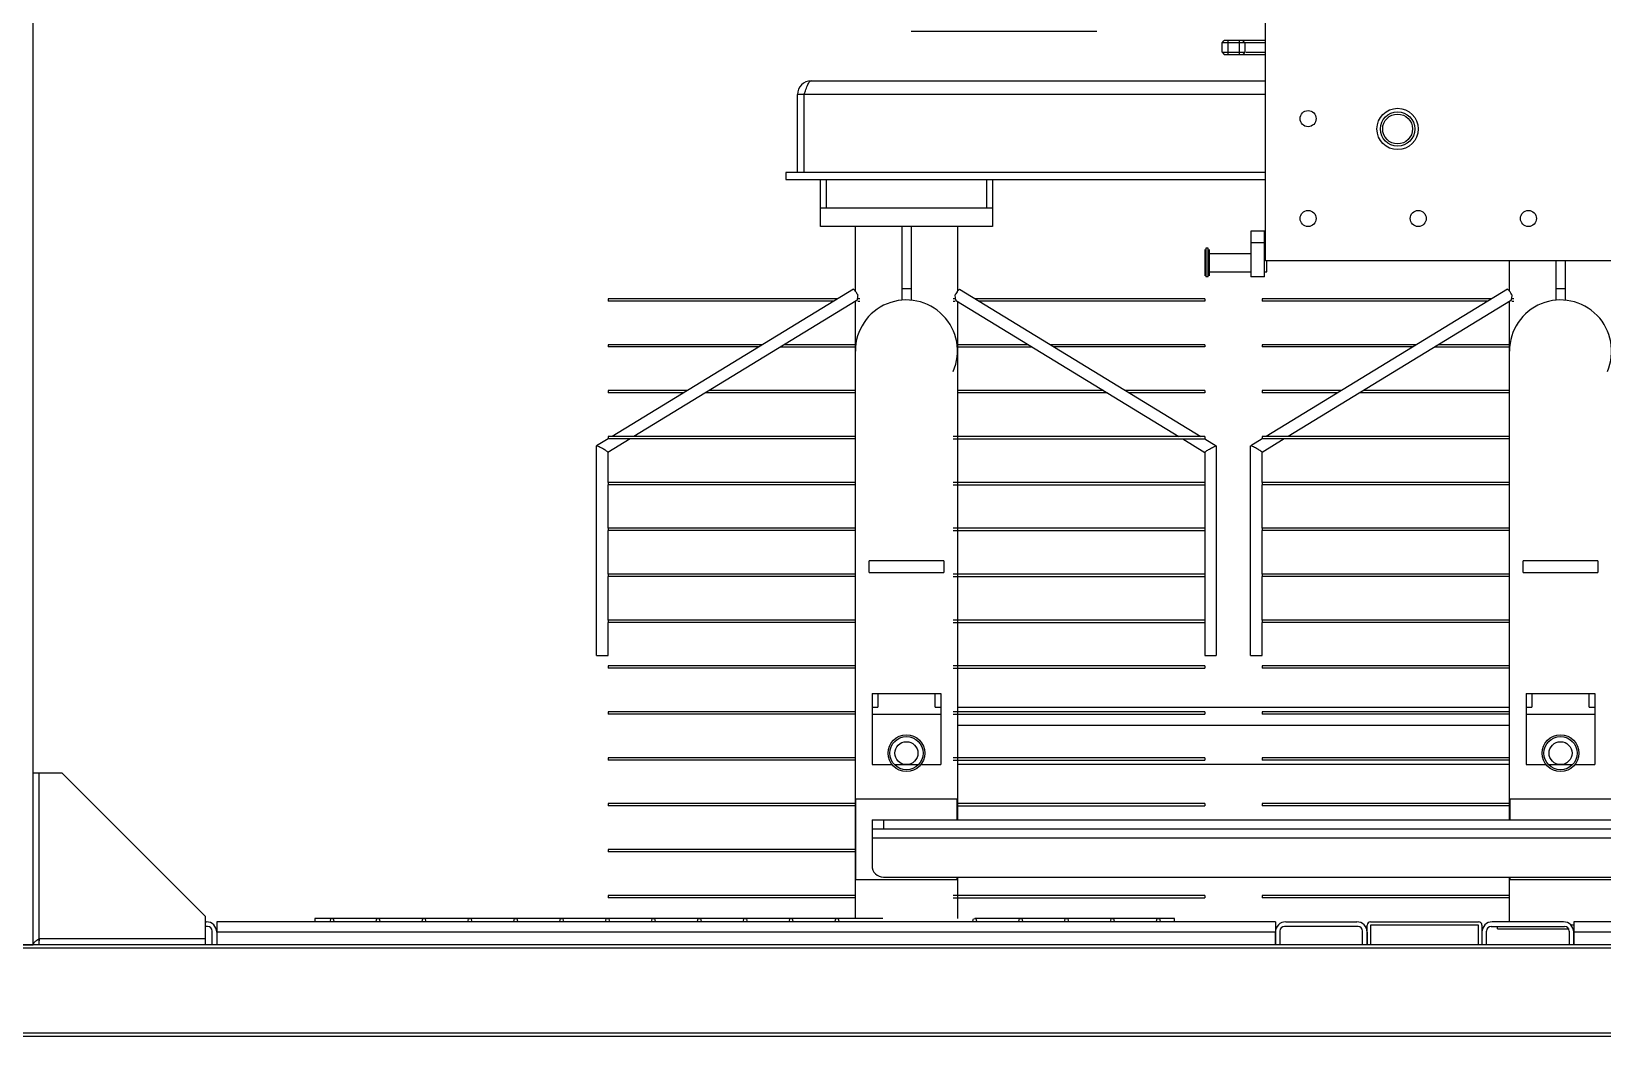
# Model space of a CAD drawing. Header units: millimetres. Extents: x 32496 to 166256, y 3504 to 23939.
# Drawn here: x 43120 to 44489, y 19732 to 20608 of the extents above; entities that cross this region are included whole.
import ezdxf

# ---------------------------------------------------------------- set-up
doc = ezdxf.new("R2010")
doc.units = ezdxf.units.MM
for name, color, linetype in [('4215-Q0001_0', 7, 'Continuous'), ('FG-S100X100-2068_0', 7, 'Continuous'), ('FG-S100X100-2232_0', 7, 'Continuous'), ('FG-S80-40-2519_0', 7, 'Continuous'), ('FG-S80-40-922_5_0', 7, 'Continuous'), ('S04S0230_0', 7, 'Continuous'), ('YBM-26-03_3_0', 7, 'Continuous'), ('变压器模型_1__0', 7, 'Continuous')]:
    doc.layers.add(name, color=color, linetype=linetype)

msp = doc.modelspace()

# ---------------------------------------------------------------- linework, layer by layer
at = {"layer": '4215-Q0001_0', "color": 7, "linetype": 'Continuous'}
for p, q in [((43121.64, 19961.888), (43146.64, 19961.888)), ((43271.64, 19836.888), (43146.64, 19961.888)), ((43271.64, 19836.888), (43271.64, 19811.888)), ((43126.749, 19817.03), (43126.639, 19816.96)), ((43126.84, 19817.088), (43126.749, 19817.03)), ((43126.84, 19811.888), (43126.84, 19817.088))]:
    msp.add_line(p, q, dxfattribs=at)
at = {"layer": '4215-Q0001_0', "color": 9, "linetype": 'Continuous'}
for p, q in [((43126.84, 19817.088), (43126.84, 19961.888)), ((43271.64, 19817.088), (43126.84, 19817.088))]:
    msp.add_line(p, q, dxfattribs=at)
at = {"layer": '4215-Q0001_0', "color": 7, "linetype": 'Continuous'}
for points, knots in [([(43126.639, 19816.96), (43125.99, 19816.547), (43125.041, 19815.94), (43123.863, 19815.084), (43123.107, 19814.458), (43122.482, 19813.829), (43122.01, 19813.195), (43121.71, 19812.549), (43121.64, 19812.102), (43121.64, 19811.888)], [0, 0, 0, 0, 0.31352889, 0.45843563, 0.59255591, 0.71283612, 0.81860922, 0.91310615, 1, 1, 1, 1]), ([(43126.828, 19816.889), (43126.777, 19816.056), (43126.68, 19814.39), (43126.64, 19812.722), (43126.64, 19811.888)], [0, 0, 0, 0, 0.50043635, 1, 1, 1, 1])]:
    msp.add_open_spline(points, degree=3, knots=knots, dxfattribs=at)
at = {"layer": 'FG-S100X100-2068_0', "color": 7, "linetype": 'Continuous'}
for p, q in [((44284.14, 19811.888), (44284.14, 19828.888)), ((44287.14, 19831.888), (44381.14, 19831.888)), ((44287.14, 19828.888), (44287.14, 19811.888)), ((44381.14, 19828.888), (44287.14, 19828.888)), ((44381.14, 19811.888), (44381.14, 19828.888)), ((44384.14, 19828.888), (44384.14, 19811.888))]:
    msp.add_line(p, q, dxfattribs=at)
for centre, start, end in [((44287.14, 19828.888), 90, 180), ((44381.14, 19828.888), 0, 90)]:
    msp.add_arc(centre, 3, start, end, dxfattribs=at)
at = {"layer": 'FG-S100X100-2232_0', "color": 7, "linetype": 'Continuous'}
for p, q in [((43121.64, 19811.888), (43121.64, 22083.888)), ((43021.64, 19811.888), (43121.64, 19811.888))]:
    msp.add_line(p, q, dxfattribs=at)
at = {"layer": 'FG-S80-40-2519_0', "color": 7, "linetype": 'Continuous'}
for p, q in [((43271.64, 19831.888), (43272.64, 19831.888)), ((43273.64, 19827.888), (43271.64, 19827.888)), ((44276.14, 19827.888), (44212.14, 19827.888)), ((44213.14, 19831.888), (44275.14, 19831.888)), ((44392.14, 19827.888), (44456.14, 19827.888)), ((44455.14, 19831.888), (44393.14, 19831.888)), ((43277.64, 19811.888), (43277.64, 19823.888)), ((43281.64, 19822.888), (43281.64, 19811.888)), ((44204.14, 19811.888), (44204.14, 19822.888)), ((44208.14, 19823.888), (44208.14, 19811.888)), ((44280.14, 19811.888), (44280.14, 19823.888)), ((44284.14, 19822.888), (44284.14, 19811.888)), ((44384.14, 19822.888), (44384.14, 19811.888)), ((44388.14, 19811.888), (44388.14, 19823.888)), ((44460.14, 19823.888), (44460.14, 19811.888)), ((44464.14, 19811.888), (44464.14, 19822.888))]:
    msp.add_line(p, q, dxfattribs=at)
for centre, radius, start, end in [((43272.64, 19822.888), 9, 0, 90), ((43273.64, 19823.888), 4, 0, 90), ((44213.14, 19822.888), 9, 90, 180), ((44212.14, 19823.888), 4, 90, 180), ((44275.14, 19822.888), 9, 0, 90), ((44276.14, 19823.888), 4, 0, 90), ((44393.14, 19822.888), 9, 90, 180), ((44392.14, 19823.888), 4, 90, 180), ((44455.14, 19822.888), 9, 0, 90), ((44456.14, 19823.888), 4, 0, 90)]:
    msp.add_arc(centre, radius, start, end, dxfattribs=at)
at = {"layer": 'FG-S80-40-922_5_0', "color": 7, "linetype": 'Continuous'}
for p, q in [((43281.64, 19831.888), (43281.64, 19811.888)), ((44204.14, 19831.888), (43281.64, 19831.888)), ((44204.14, 19831.888), (44204.14, 19811.888)), ((44464.14, 19831.888), (44464.14, 19811.888)), ((45386.64, 19831.888), (44464.14, 19831.888))]:
    msp.add_line(p, q, dxfattribs=at)
at = {"layer": 'FG-S80-40-922_5_0', "color": 9, "linetype": 'Continuous'}
for p, q in [((44204.14, 19822.888), (43281.64, 19822.888)), ((45386.64, 19822.888), (44464.14, 19822.888))]:
    msp.add_line(p, q, dxfattribs=at)
at = {"layer": 'S04S0230_0', "color": 7, "linetype": 'Continuous'}
for p, q in [((52008.64, 19811.888), (40172.64, 19811.888)), ((52008.64, 19731.888), (40172.64, 19731.888))]:
    msp.add_line(p, q, dxfattribs=at)
at = {"layer": 'S04S0230_0', "color": 9, "linetype": 'Continuous'}
for p, q in [((52008.64, 19808.888), (40172.64, 19808.888)), ((52008.64, 19734.888), (40166.64, 19734.888))]:
    msp.add_line(p, q, dxfattribs=at)
at = {"layer": 'YBM-26-03_3_0', "color": 7, "linetype": 'Continuous'}
for p, q in [((43367.14, 19834.888), (43367.14, 19831.888)), ((43862.14, 19834.888), (43367.14, 19834.888)), ((44116.14, 19834.888), (43942.14, 19834.888)), ((44116.14, 19831.888), (44116.14, 19834.888))]:
    msp.add_line(p, q, dxfattribs=at)
for centre in [(43382.14, 19833.388), (43422.14, 19833.388), (43462.14, 19833.388), (43502.14, 19833.388), (43542.14, 19833.388), (43582.14, 19833.388), (43622.14, 19833.388), (43662.14, 19833.388), (43702.14, 19833.388), (43742.14, 19833.388), (43782.14, 19833.388), (43822.14, 19833.388), (43942.14, 19833.388), (43982.14, 19833.388), (44022.14, 19833.388), (44062.14, 19833.388), (44102.14, 19833.388)]:
    msp.add_circle(centre, 1.5, dxfattribs=at)
at = {"layer": '变压器模型_1__0', "color": 6, "linetype": 'Continuous'}
for p, q in [((44195.64, 20407.888), (44195.64, 21551.888)), ((44048.679, 20607.92), (43886.64, 20607.92)), ((44157.64, 20597.888), (44159.64, 20599.888)), ((44157.64, 20589.888), (44157.64, 20597.888)), ((44195.64, 20597.888), (44157.64, 20597.888)), ((44195.64, 20599.888), (44159.64, 20599.888)), ((44177.64, 20597.888), (44175.64, 20599.888)), ((44177.64, 20597.888), (44177.64, 20589.888)), ((44157.64, 20589.888), (44159.64, 20587.888)), ((44157.64, 20589.888), (44177.64, 20589.888)), ((44159.64, 20587.888), (44195.64, 20587.888)), ((44177.64, 20589.888), (44175.64, 20587.888)), ((44178.782, 20589.888), (44195.64, 20589.888)), ((43799.64, 20564.888), (44195.64, 20564.888)), ((43787.64, 20484.888), (43787.64, 20552.888)), ((43793.64, 20552.888), (43787.64, 20552.888)), ((43793.64, 20484.888), (43793.64, 20552.888)), ((43777.64, 20484.888), (43777.64, 20478.888)), ((44195.64, 20484.888), (43777.64, 20484.888)), ((43777.64, 20478.888), (44195.64, 20478.888)), ((43807.64, 20437.888), (43807.64, 20478.888)), ((43957.64, 20478.888), (43957.64, 20437.888)), ((43957.64, 20453.888), (43807.64, 20453.888)), ((43957.64, 20437.888), (43807.64, 20437.888)), ((43838.14, 20381.489), (43838.14, 20437.888)), ((43878.64, 20437.888), (43878.64, 20373.888)), ((43886.64, 20437.888), (43886.64, 20373.888)), ((43927.14, 20437.888), (43927.14, 20381.489)), ((44182.64, 20433.888), (44182.64, 20393.888)), ((44194.64, 20433.888), (44182.64, 20433.888)), ((44194.64, 20393.888), (44194.64, 20433.888)), ((44142.64, 20417.903), (44142.64, 20394.873)), ((44145.64, 20418.888), (44143.64, 20418.888)), ((44146.64, 20394.867), (44146.64, 20417.909)), ((44146.64, 20414.388), (44182.64, 20414.388)), ((46989.64, 20407.888), (44195.64, 20407.888)), ((44196.64, 20398.388), (44196.64, 20407.888)), ((44408.14, 20381.489), (44408.14, 20407.888)), ((44448.64, 20407.888), (44448.64, 20373.888)), ((44456.64, 20407.888), (44456.64, 20373.888)), ((44145.64, 20393.888), (44143.64, 20393.888)), ((44146.64, 20398.388), (44182.64, 20398.388)), ((44194.64, 20393.888), (44182.64, 20393.888)), ((44194.64, 20398.388), (44196.64, 20398.388)), ((43622.64, 20374.888), (43622.64, 20372.888)), ((43822.843, 20374.888), (43622.64, 20374.888)), ((43819.564, 20372.888), (43622.64, 20372.888)), ((43836.436, 20383.178), (43626.082, 20254.888)), ((43838.957, 20373.061), (43645.192, 20254.888)), ((43838.14, 19834.888), (43838.14, 20372.888)), ((43841.89, 20374.888), (43840.167, 20374.888)), ((43840.332, 20372.888), (43841.89, 20372.888)), ((43878.64, 20383.888), (43886.64, 20383.888)), ((43924.947, 20374.888), (43923.39, 20374.888)), ((43923.39, 20372.888), (43925.113, 20372.888)), ((43926.322, 20373.061), (44120.087, 20254.888)), ((43927.14, 20372.888), (43927.14, 19920.888)), ((43928.843, 20383.178), (44139.198, 20254.888)), ((44142.64, 20374.888), (43942.436, 20374.888)), ((44142.64, 20372.888), (43945.716, 20372.888)), ((44142.64, 20374.888), (44142.64, 20372.888)), ((44192.64, 20374.888), (44192.64, 20372.888)), ((44392.843, 20374.888), (44192.64, 20374.888)), ((44389.564, 20372.888), (44192.64, 20372.888)), ((44406.436, 20383.178), (44196.082, 20254.888)), ((44408.957, 20373.061), (44215.192, 20254.888)), ((44408.14, 19920.888), (44408.14, 20372.888)), ((44411.89, 20374.888), (44410.167, 20374.888)), ((44410.332, 20372.888), (44411.89, 20372.888)), ((44448.64, 20383.888), (44456.64, 20383.888)), ((43622.64, 20334.888), (43622.64, 20332.888)), ((43757.256, 20334.888), (43622.64, 20334.888)), ((43753.977, 20332.888), (43622.64, 20332.888)), ((43773.087, 20332.888), (43838.687, 20332.888)), ((43838.14, 20334.888), (43776.367, 20334.888)), ((43926.593, 20332.888), (43992.192, 20332.888)), ((43988.913, 20334.888), (43927.14, 20334.888)), ((44142.64, 20334.888), (44008.023, 20334.888)), ((44142.64, 20332.888), (44011.303, 20332.888)), ((44142.64, 20334.888), (44142.64, 20332.888)), ((44192.64, 20334.888), (44192.64, 20332.888)), ((44327.256, 20334.888), (44192.64, 20334.888)), ((44323.977, 20332.888), (44192.64, 20332.888)), ((44343.087, 20332.888), (44408.687, 20332.888)), ((44408.14, 20334.888), (44346.367, 20334.888)), ((43622.64, 20294.888), (43622.64, 20292.888)), ((43691.669, 20294.888), (43622.64, 20294.888)), ((43688.389, 20292.888), (43622.64, 20292.888)), ((43838.14, 20292.888), (43707.5, 20292.888)), ((43838.14, 20294.888), (43710.779, 20294.888)), ((44054.5, 20294.888), (43927.14, 20294.888)), ((44057.779, 20292.888), (43927.14, 20292.888)), ((44142.64, 20294.888), (44073.611, 20294.888)), ((44142.64, 20292.888), (44076.89, 20292.888)), ((44142.64, 20294.888), (44142.64, 20292.888)), ((44192.64, 20294.888), (44192.64, 20292.888)), ((44261.669, 20294.888), (44192.64, 20294.888)), ((44258.389, 20292.888), (44192.64, 20292.888)), ((44408.14, 20292.888), (44277.5, 20292.888)), ((44408.14, 20294.888), (44280.779, 20294.888)), ((43622.75, 20252.86), (43612.692, 20246.722)), ((43641.913, 20252.888), (43622.509, 20241.054)), ((43622.64, 20254.888), (43622.64, 20252.888)), ((43838.14, 20254.888), (43622.64, 20254.888)), ((43838.14, 20252.888), (43622.64, 20252.888)), ((44142.64, 20254.888), (43923.39, 20254.888)), ((43923.39, 20252.888), (44142.64, 20252.888)), ((44123.367, 20252.888), (44142.771, 20241.054)), ((44142.535, 20252.856), (44152.587, 20246.722)), ((44142.64, 20254.888), (44142.64, 20252.888)), ((44192.75, 20252.86), (44182.692, 20246.722)), ((44211.913, 20252.888), (44192.509, 20241.054)), ((44192.64, 20254.888), (44192.64, 20252.888)), ((44408.14, 20254.888), (44192.64, 20254.888)), ((44408.14, 20252.888), (44192.64, 20252.888)), ((43612.6, 20063.888), (43612.6, 20246.67)), ((43612.692, 20246.722), (43612.615, 20246.679)), ((43622.509, 20241.054), (43622.586, 20241.097)), ((43622.6, 20214.888), (43622.6, 20241.106)), ((44142.771, 20241.054), (44142.679, 20241.123)), ((44142.679, 20241.106), (44142.679, 20214.888)), ((44152.587, 20246.722), (44152.679, 20246.653)), ((44152.679, 20246.67), (44152.679, 20063.888)), ((44182.6, 20063.888), (44182.6, 20246.67)), ((44182.692, 20246.722), (44182.615, 20246.679)), ((44192.509, 20241.054), (44192.586, 20241.097)), ((44192.6, 20214.888), (44192.6, 20241.106)), ((43622.6, 20174.888), (43622.6, 20212.888)), ((43622.64, 20214.888), (43622.64, 20212.888)), ((43838.14, 20214.888), (43622.64, 20214.888)), ((43838.14, 20212.888), (43622.64, 20212.888)), ((44142.64, 20214.888), (43923.39, 20214.888)), ((43923.39, 20212.888), (44142.64, 20212.888)), ((44142.64, 20214.888), (44142.64, 20212.888)), ((44142.679, 20212.888), (44142.679, 20174.888)), ((44192.6, 20174.888), (44192.6, 20212.888)), ((44192.64, 20214.888), (44192.64, 20212.888)), ((44408.14, 20214.888), (44192.64, 20214.888)), ((44408.14, 20212.888), (44192.64, 20212.888)), ((43622.6, 20134.888), (43622.6, 20172.888)), ((43622.64, 20174.888), (43622.64, 20172.888)), ((43838.14, 20174.888), (43622.64, 20174.888)), ((43838.14, 20172.888), (43622.64, 20172.888)), ((44142.64, 20174.888), (43923.39, 20174.888)), ((43923.39, 20172.888), (44142.64, 20172.888)), ((44142.64, 20174.888), (44142.64, 20172.888)), ((44142.679, 20172.888), (44142.679, 20134.888)), ((44192.6, 20134.888), (44192.6, 20172.888)), ((44192.64, 20174.888), (44192.64, 20172.888)), ((44408.14, 20174.888), (44192.64, 20174.888)), ((44408.14, 20172.888), (44192.64, 20172.888)), ((43850.14, 20136.388), (43850.14, 20146.388)), ((43915.14, 20146.388), (43850.14, 20146.388)), ((43915.14, 20146.388), (43915.14, 20136.388)), ((44420.14, 20136.388), (44420.14, 20146.388)), ((44485.14, 20146.388), (44420.14, 20146.388)), ((44485.14, 20146.388), (44485.14, 20136.388)), ((43622.6, 20094.888), (43622.6, 20132.888)), ((43622.64, 20134.888), (43622.64, 20132.888)), ((43838.14, 20134.888), (43622.64, 20134.888)), ((43838.14, 20132.888), (43622.64, 20132.888)), ((43850.14, 20136.388), (43915.14, 20136.388)), ((44142.64, 20134.888), (43923.39, 20134.888)), ((43923.39, 20132.888), (44142.64, 20132.888)), ((44142.64, 20134.888), (44142.64, 20132.888)), ((44142.679, 20132.888), (44142.679, 20094.888)), ((44192.6, 20094.888), (44192.6, 20132.888)), ((44192.64, 20134.888), (44192.64, 20132.888)), ((44408.14, 20134.888), (44192.64, 20134.888)), ((44408.14, 20132.888), (44192.64, 20132.888)), ((44420.14, 20136.388), (44485.14, 20136.388)), ((43622.6, 20063.888), (43622.6, 20092.888)), ((43622.64, 20094.888), (43622.64, 20092.888)), ((43838.14, 20094.888), (43622.64, 20094.888)), ((43838.14, 20092.888), (43622.64, 20092.888)), ((44142.64, 20094.888), (43923.39, 20094.888)), ((43923.39, 20092.888), (44142.64, 20092.888)), ((44142.64, 20094.888), (44142.64, 20092.888)), ((44142.679, 20092.888), (44142.679, 20063.888)), ((44192.6, 20063.888), (44192.6, 20092.888)), ((44192.64, 20094.888), (44192.64, 20092.888)), ((44408.14, 20094.888), (44192.64, 20094.888)), ((44408.14, 20092.888), (44192.64, 20092.888)), ((43612.601, 20063.888), (43622.6, 20063.888)), ((44142.679, 20063.888), (44152.679, 20063.888)), ((44182.601, 20063.888), (44192.6, 20063.888)), ((43622.64, 20054.888), (43622.64, 20052.888)), ((43838.14, 20054.888), (43622.64, 20054.888)), ((43838.14, 20052.888), (43622.64, 20052.888)), ((44142.64, 20054.888), (43923.39, 20054.888)), ((43923.39, 20052.888), (44142.64, 20052.888)), ((44142.64, 20054.888), (44142.64, 20052.888)), ((44192.64, 20054.888), (44192.64, 20052.888)), ((44408.14, 20054.888), (44192.64, 20054.888)), ((44408.14, 20052.888), (44192.64, 20052.888)), ((43852.64, 20030.888), (43852.64, 19968.888)), ((43852.64, 20030.888), (43912.64, 20030.888)), ((43912.64, 20030.888), (43912.64, 19968.888)), ((44422.64, 20030.888), (44422.64, 19968.888)), ((44422.64, 20030.888), (44482.64, 20030.888)), ((44482.64, 20030.888), (44482.64, 19968.888)), ((43852.64, 20018.888), (43857.64, 20018.888)), ((43907.64, 20018.888), (43912.64, 20018.888)), ((43927.14, 20018.888), (44408.14, 20018.888)), ((44422.64, 20018.888), (44427.64, 20018.888)), ((44477.64, 20018.888), (44482.64, 20018.888)), ((43622.64, 20014.888), (43622.64, 20012.888)), ((43838.14, 20014.888), (43622.64, 20014.888)), ((43838.14, 20012.888), (43622.64, 20012.888)), ((43852.64, 20012.888), (43912.64, 20012.888)), ((44142.64, 20014.888), (43923.39, 20014.888)), ((43923.39, 20012.888), (44142.64, 20012.888)), ((44142.64, 20014.888), (44142.64, 20012.888)), ((44192.64, 20014.888), (44192.64, 20012.888)), ((44408.14, 20014.888), (44192.64, 20014.888)), ((44408.14, 20012.888), (44192.64, 20012.888)), ((44422.64, 20012.888), (44482.64, 20012.888)), ((43622.64, 19974.888), (43622.64, 19972.888)), ((43838.14, 19974.888), (43622.64, 19974.888)), ((43838.14, 19972.888), (43622.64, 19972.888)), ((43852.64, 19968.888), (43870.176, 19968.888)), ((43872.533, 19968.888), (43892.771, 19968.888)), ((43895.063, 19968.888), (43912.64, 19968.888)), ((44142.64, 19974.888), (43923.39, 19974.888)), ((43923.39, 19972.888), (44142.64, 19972.888)), ((44408.14, 19968.888), (43927.14, 19968.888)), ((44142.64, 19974.888), (44142.64, 19972.888)), ((44192.64, 19974.888), (44192.64, 19972.888)), ((44408.14, 19974.888), (44192.64, 19974.888)), ((44408.14, 19972.888), (44192.64, 19972.888)), ((44422.64, 19968.888), (44440.176, 19968.888)), ((44442.533, 19968.888), (44462.771, 19968.888)), ((44465.063, 19968.888), (44482.64, 19968.888)), ((43622.64, 19934.888), (43622.64, 19932.888)), ((43838.14, 19934.888), (43622.64, 19934.888)), ((43838.646, 19868.888), (43838.646, 19938.888)), ((43926.634, 19938.888), (43838.646, 19938.888)), ((43926.634, 19938.888), (43926.634, 19920.888)), ((44142.64, 19934.888), (43927.14, 19934.888)), ((44142.64, 19934.888), (44142.64, 19932.888)), ((44192.64, 19934.888), (44192.64, 19932.888)), ((44408.14, 19934.888), (44192.64, 19934.888)), ((44408.646, 19920.888), (44408.646, 19938.888)), ((44496.634, 19938.888), (44408.646, 19938.888)), ((43838.14, 19932.888), (43622.64, 19932.888)), ((43852.64, 19920.888), (43852.64, 19880.888)), ((43852.64, 19920.888), (47332.64, 19920.888)), ((43926.634, 19932.888), (44142.64, 19932.888)), ((44408.14, 19932.888), (44192.64, 19932.888)), ((43852.64, 19912.888), (47332.64, 19912.888)), ((43622.64, 19894.888), (43622.64, 19892.888)), ((43838.14, 19894.888), (43622.64, 19894.888)), ((43838.14, 19892.888), (43622.64, 19892.888)), ((43838.646, 19868.888), (43926.634, 19868.888)), ((43862.64, 19870.888), (47322.64, 19870.888)), ((43926.634, 19870.888), (43926.634, 19868.888)), ((43927.14, 19870.888), (43927.14, 19834.888)), ((44408.14, 19831.888), (44408.14, 19870.888)), ((44408.646, 19868.888), (44408.646, 19870.888)), ((44408.646, 19868.888), (44496.634, 19868.888)), ((43622.64, 19854.888), (43622.64, 19852.888)), ((43838.14, 19854.888), (43622.64, 19854.888)), ((43838.14, 19852.888), (43622.64, 19852.888)), ((44142.64, 19854.888), (43923.39, 19854.888)), ((43923.39, 19852.888), (44142.64, 19852.888)), ((44142.64, 19854.888), (44142.64, 19852.888)), ((44192.64, 19854.888), (44192.64, 19852.888)), ((44408.14, 19854.888), (44192.64, 19854.888)), ((44408.14, 19852.888), (44192.64, 19852.888)), ((44397.64, 19825.888), (44397.64, 19827.888)), ((44397.64, 19825.888), (44460.14, 19825.888)), ((44464.14, 19828.888), (44461.843, 19828.888))]:
    msp.add_line(p, q, dxfattribs=at)
at = {"layer": '变压器模型_1__0', "color": 9, "linetype": 'Continuous'}
for p, q in [((44162.64, 20599.888), (44162.64, 20587.888)), ((44172.64, 20599.888), (44172.64, 20587.888)), ((44195.64, 20552.888), (43793.64, 20552.888)), ((43812.64, 20478.888), (43812.64, 20453.888)), ((43952.64, 20453.888), (43952.64, 20478.888)), ((44143.64, 20418.888), (44143.64, 20393.888)), ((44145.64, 20393.888), (44145.64, 20418.888)), ((44182.64, 20423.888), (44194.64, 20423.888)), ((43857.64, 20030.888), (43857.64, 20018.888)), ((43907.64, 20018.888), (43907.64, 20030.888)), ((44427.64, 20030.888), (44427.64, 20018.888)), ((44477.64, 20018.888), (44477.64, 20030.888)), ((44408.14, 20002.888), (43927.14, 20002.888)), ((43862.64, 19920.888), (43862.64, 19912.888)), ((47332.64, 19904.888), (43852.64, 19904.888))]:
    msp.add_line(p, q, dxfattribs=at)
at = {"layer": '变压器模型_1__0', "color": 6, "linetype": 'Continuous'}
for centre, radius in [((44232.64, 20531.888), 7), ((44310.64, 20522.888), 18), ((44310.64, 20522.888), 15), ((44310.64, 20522.888), 13), ((44232.64, 20444.888), 7), ((44328.64, 20444.888), 7), ((44424.64, 20444.888), 7), ((43882.64, 19978.888), 16), ((43882.64, 19978.888), 14.5), ((44452.64, 19978.888), 16), ((44452.64, 19978.888), 14.5), ((43882.64, 19978.888), 10), ((44452.64, 19978.888), 10)]:
    msp.add_circle(centre, radius, dxfattribs=at)
for centre, radius, start, end in [((43799.64, 20552.888), 12, 90, 180), ((43882.64, 20329.388), 44.5, 336.455439, 180), ((43953.348, 20362.516), 32.411, 148.855146, 150.594711), ((44452.64, 20329.388), 44.5, 336.455439, 180), ((43862.64, 19880.888), 10, 180, 270)]:
    msp.add_arc(centre, radius, start, end, dxfattribs=at)
for points, knots in [([(43798.14, 20563.975), (43798.256, 20564.115), (43798.651, 20564.549), (43799.227, 20564.888), (43799.64, 20564.888)], [0, 0, 0, 0, 0.30605702, 1, 1, 1, 1]), ([(43794.708, 20556.201), (43795.23, 20557.778), (43796.17, 20560.441), (43797.386, 20563.068), (43798.14, 20563.975)], [0, 0, 0, 0, 0.58485592, 1, 1, 1, 1]), ([(43837.358, 20382.491), (43837.187, 20382.673), (43836.918, 20382.93), (43836.574, 20383.178), (43836.436, 20383.178)], [0, 0, 0, 0, 0.64500306, 1, 1, 1, 1]), ([(43840.167, 20378.429), (43839.691, 20379.273), (43839.027, 20380.349), (43838.283, 20381.368), (43838.105, 20381.599)], [0, 0, 0, 0, 0.76862367, 1, 1, 1, 1]), ([(43839.445, 20373.724), (43839.408, 20373.629), (43839.3, 20373.396), (43839.134, 20373.061), (43838.957, 20373.061)], [0, 0, 0, 0, 0.36542923, 1, 1, 1, 1]), ([(43839.757, 20374.79), (43839.734, 20374.689), (43839.648, 20374.329), (43839.542, 20373.972), (43839.445, 20373.724)], [0, 0, 0, 0, 0.27958187, 1, 1, 1, 1]), ([(43840.179, 20378.423), (43840.17, 20378.097), (43840.108, 20376.879), (43839.955, 20375.662), (43839.757, 20374.79)], [0, 0, 0, 0, 0.26733679, 1, 1, 1, 1]), ([(43925.361, 20375.623), (43925.325, 20375.842), (43925.19, 20376.771), (43925.12, 20377.708), (43925.1, 20378.423)], [0, 0, 0, 0, 0.23727359, 1, 1, 1, 1]), ([(43926.322, 20373.061), (43926.111, 20373.061), (43925.775, 20373.842), (43925.618, 20374.367), (43925.522, 20374.793)], [0, 0, 0, 0, 0.32642127, 1, 1, 1, 1]), ([(43927.175, 20381.599), (43927.043, 20381.428), (43926.488, 20380.678), (43925.98, 20379.893), (43925.609, 20379.279)], [0, 0, 0, 0, 0.23078735, 1, 1, 1, 1]), ([(43928.843, 20383.178), (43928.585, 20383.178), (43927.973, 20382.536), (43927.488, 20382.007), (43927.175, 20381.599)], [0, 0, 0, 0, 0.33418656, 1, 1, 1, 1]), ([(44407.358, 20382.491), (44407.187, 20382.673), (44406.918, 20382.93), (44406.574, 20383.178), (44406.436, 20383.178)], [0, 0, 0, 0, 0.64500306, 1, 1, 1, 1]), ([(44410.167, 20378.429), (44409.691, 20379.273), (44409.027, 20380.349), (44408.283, 20381.368), (44408.105, 20381.599)], [0, 0, 0, 0, 0.76862367, 1, 1, 1, 1]), ([(44409.445, 20373.724), (44409.408, 20373.629), (44409.3, 20373.396), (44409.134, 20373.061), (44408.957, 20373.061)], [0, 0, 0, 0, 0.36542923, 1, 1, 1, 1]), ([(44409.757, 20374.79), (44409.734, 20374.689), (44409.648, 20374.329), (44409.542, 20373.972), (44409.445, 20373.724)], [0, 0, 0, 0, 0.27958187, 1, 1, 1, 1]), ([(44410.179, 20378.423), (44410.17, 20378.097), (44410.108, 20376.879), (44409.955, 20375.662), (44409.757, 20374.79)], [0, 0, 0, 0, 0.26733679, 1, 1, 1, 1]), ([(43618.554, 20243.888), (43617.949, 20244.238), (43616.758, 20244.895), (43615.08, 20245.787), (43613.744, 20246.365), (43612.977, 20246.722), (43612.692, 20246.722)], [0, 0, 0, 0, 0.321177, 0.62628025, 0.86918374, 1, 1, 1, 1]), ([(43622.596, 20241.108), (43622.588, 20241.275), (43622.041, 20241.616), (43621.293, 20242.241), (43620.001, 20243.028), (43619.065, 20243.593), (43618.554, 20243.888)], [0, 0, 0, 0, 0.1021696, 0.32830372, 0.64064131, 1, 1, 1, 1]), ([(44142.683, 20241.109), (44142.689, 20241.277), (44143.234, 20241.623), (44143.988, 20242.239), (44145.28, 20243.027), (44146.214, 20243.593), (44146.725, 20243.888)], [0, 0, 0, 0, 0.10242023, 0.32840242, 0.64067544, 1, 1, 1, 1]), ([(44146.725, 20243.888), (44147.33, 20244.238), (44148.52, 20244.897), (44150.2, 20245.787), (44151.539, 20246.357), (44152.303, 20246.722), (44152.587, 20246.722)], [0, 0, 0, 0, 0.32120954, 0.62636127, 0.86932339, 1, 1, 1, 1]), ([(44188.554, 20243.888), (44187.949, 20244.238), (44186.758, 20244.895), (44185.08, 20245.787), (44183.744, 20246.365), (44182.977, 20246.722), (44182.692, 20246.722)], [0, 0, 0, 0, 0.321177, 0.62628025, 0.86918374, 1, 1, 1, 1]), ([(44192.596, 20241.108), (44192.588, 20241.275), (44192.041, 20241.616), (44191.293, 20242.241), (44190.001, 20243.028), (44189.065, 20243.593), (44188.554, 20243.888)], [0, 0, 0, 0, 0.1021696, 0.32830372, 0.64064131, 1, 1, 1, 1])]:
    msp.add_open_spline(points, degree=3, knots=knots, dxfattribs=at)
for points in [[(43793.64, 20552.888), (43793.992, 20553.994), (43794.343, 20555.1), (43794.708, 20556.201)], [(43838.105, 20381.599), (43837.869, 20381.906), (43837.623, 20382.208), (43837.358, 20382.491)], [(43925.522, 20374.793), (43925.46, 20375.068), (43925.407, 20375.345), (43925.361, 20375.623)], [(44408.105, 20381.599), (44407.869, 20381.906), (44407.623, 20382.208), (44407.358, 20382.491)]]:
    msp.add_open_spline(points, degree=3, dxfattribs=at)

doc.saveas('drawing.dxf')
